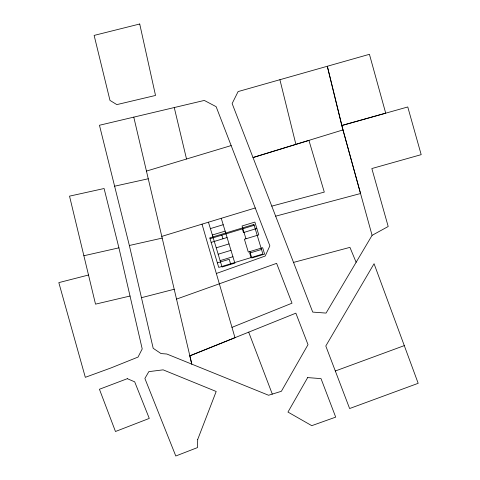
<?xml version="1.0" encoding="UTF-8"?>
<svg xmlns="http://www.w3.org/2000/svg" width="480" height="480" viewBox="0 0 480 480"><rect width="100%" height="100%" fill="white"/><g stroke="black" fill="none" stroke-linecap="round" stroke-linejoin="round"><path stroke-width="0.72" d="M372.084 235.344L326.058 313.086L312.726 312.096L232.14 103.542L238.11 91.572L369.432 54.306L385.71 113.178L341.778 125.52L372.084 235.344L388.2 226.506L371.838 168.546L421.182 154.65L407.772 106.968L341.778 125.52L327.318 66.276L342.978 129.912L360.54 193.524L275.676 216.174M231.984 327.36L292.008 303.18L276.612 263.346L176.508 299.112M133.782 117.144L191.796 364.146L189.84 355.842L295.86 313.17L308.016 344.652L281.376 391.29L268.578 395.256L166.842 354.024L161.01 353.568L153.192 348.294L129.36 245.49L99.456 125.256L204.3 100.434L216.132 106.674L269.862 245.838L265.188 256.038L216.348 273.492M189.84 355.842L234.978 337.692L202.026 224.148M335.322 370.998L404.292 345.618L418.182 383.31L349.62 408.534L325.794 345.99L374.064 263.718L404.292 345.618M342.978 129.912L252.996 157.542L308.928 140.382L324.294 192.102L271.794 206.13M161.784 236.388L255.246 207.978M210.39 228.606L223.2 224.712M212.334 235.008L225.144 231.114M210.042 238.728L254.16 225.324M211.152 242.388L227.088 237.522M256.818 228.486L243.462 232.572L242.346 228.912M216.228 247.818L229.032 243.924M218.172 254.22L230.982 250.326M220.116 260.622L232.926 256.734M217.38 262.878L229.194 259.29L230.568 263.82M261.498 249.474L249.684 253.062L251.058 257.592M146.442 171.09L231.15 145.572M293.532 262.41L349.944 247.362L356.124 262.302M141.462 297.696L174.204 289.26M88.506 275.016L58.818 282.624L85.32 377.316L110.892 367.974L138.036 357.078L142.212 348.936L118.92 247.842L104.088 188.514L69.528 196.146L95.52 304.146L130.032 296.034M83.874 255.744L118.92 247.842M129.36 245.49L162.186 238.098M114.558 186.216L148.266 178.77M248.688 332.148L272.298 394.104M245.958 238.782L242.064 225.978L254.874 222.084L258.768 234.894L244.404 239.256L248.298 252.066L262.656 247.698L264.6 254.106L251.796 257.994L249.846 251.592M221.25 218.31L234.87 263.136L222.066 267.03L208.446 222.198M221.856 235.14L222.966 238.8M279.906 79.716L295.89 144.366M174.258 107.556L186.522 159.012M197.712 439.452L197.472 447.594L175.788 456L144.888 378.468L148.824 371.64L163.122 369.846L216.186 391.476L197.712 439.452M307.668 377.586L287.964 412.068L311.766 425.664L335.7 417.126L321.024 378.63L307.668 377.586M127.326 378.684L99.432 389.256L115.47 431.502L149.28 418.41L134.688 381.84L127.326 378.684M253.896 224.454L209.778 237.858L218.754 267.408L262.878 254.004L253.896 224.454M139.722 24L94.128 35.406L109.98 100.41L116.832 104.61L155.52 95.454L139.722 24"/></g></svg>
